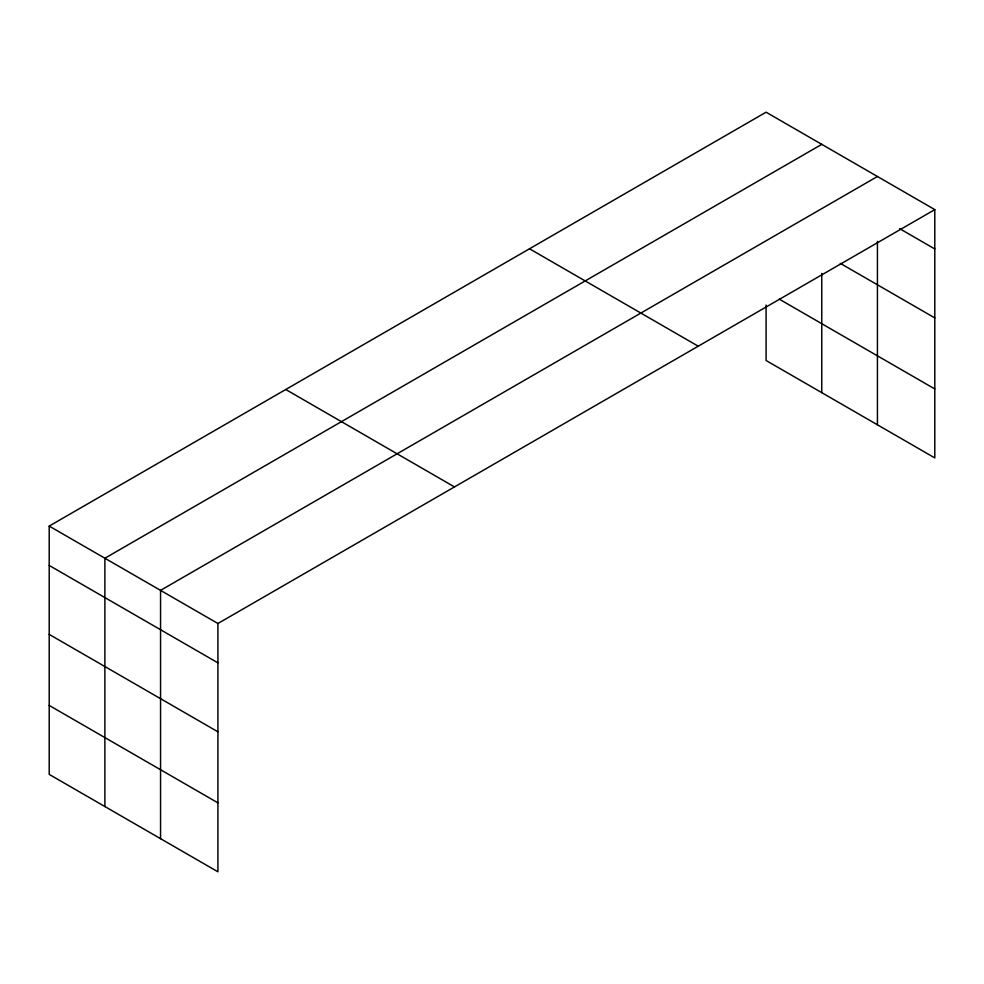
<?xml version="1.0" encoding="UTF-8"?>
<svg xmlns="http://www.w3.org/2000/svg" width="984" height="984" viewBox="0 0 984 984"><rect width="100%" height="100%" fill="white"/><g stroke="black" fill="none" stroke-linecap="round" stroke-linejoin="round"><path stroke-width="1.48" d="M877.433 241.326L877.433 424.793M49.2 526.083L217.919 623.499L217.919 871.799L49.2 774.383L49.2 526.083L766.081 112.201L934.8 209.617L934.8 457.917L766.081 360.501L766.081 305.04M821.763 144.353L104.882 558.236L104.882 806.536M877.433 176.493L160.552 590.375L160.552 838.676M217.919 623.499L934.8 209.617M899.597 228.632L934.8 248.952M840.311 263.368L934.8 317.918M779.34 299.197L934.8 388.951M529.515 248.78L698.234 346.196M285.766 389.504L454.485 486.92M49.2 565.431L217.919 662.847M49.2 634.385L217.919 731.801M49.2 705.43L217.919 802.846M821.763 273.368L821.763 392.653"/></g></svg>
